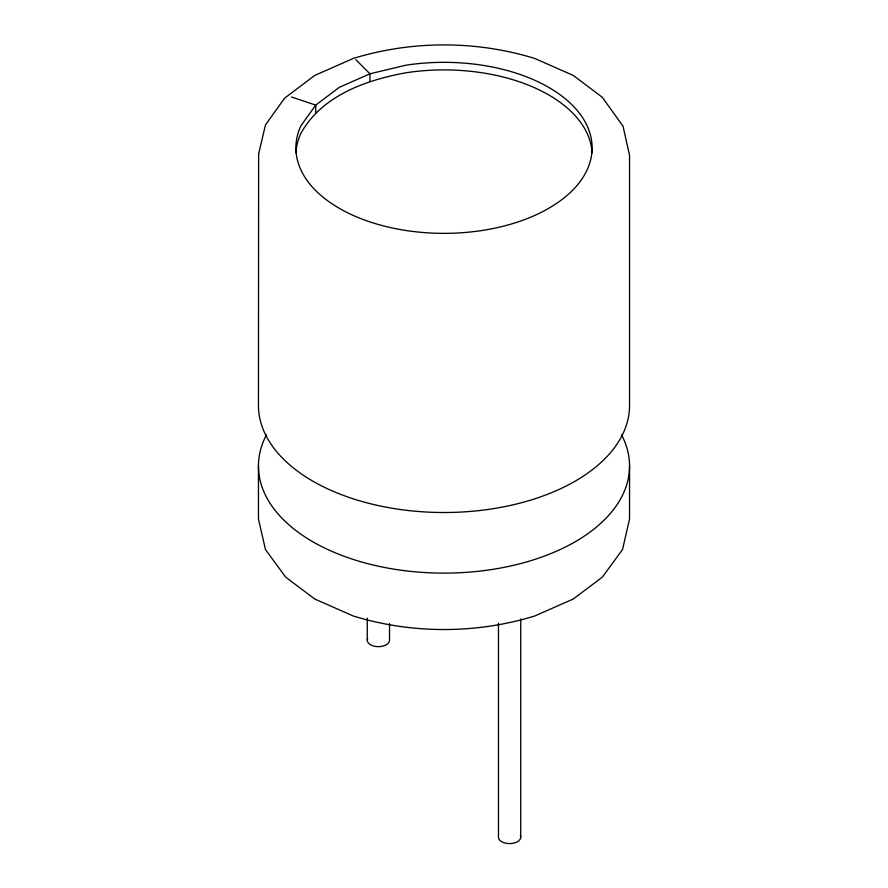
<?xml version="1.0" encoding="UTF-8"?>
<svg xmlns="http://www.w3.org/2000/svg" width="888" height="888" viewBox="0 0 888 888"><rect width="100%" height="100%" fill="white"/><g stroke="black" fill="none" stroke-linecap="round" stroke-linejoin="round"><path stroke-width="1.33" d="M592.052 152.814A148.118 85.514 0 0 0 405.661 72.816C365.59 80.242 321.889 95.638 300.932 133.289A148.118 85.514 0 0 0 295.948 152.814M291.419 96.981L315.728 105.095L339.26 87.379L369.941 73.793L405.661 65.246A148.118 85.514 0 0 1 591.552 140.393A148.118 85.514 0 0 1 431.091 233.033A148.118 85.514 0 0 1 300.932 125.719L315.728 105.095L315.728 112.665M355.899 59.751L369.941 73.793L369.941 81.363M629.548 466L629.548 519.025L622.532 549.539L602.319 577.156L573.26 599.012L534.698 616.017C475.857 634.043 412.143 634.043 353.302 616.017L314.741 599.012L285.681 577.156L265.468 549.539L258.452 519.025L258.452 466M520.734 619.025L520.734 837.173M498.468 623.165L498.468 837.173A11.133 6.427 0 0 0 511.055 843.545A11.133 6.427 0 0 0 520.357 835.508M389.532 623.62L389.532 640.226A11.133 6.427 0 0 1 376.945 646.597A11.133 6.427 0 0 1 367.643 638.561M367.266 618.092L367.266 640.226M621.5 434.776A185.548 107.126 0 0 1 444 573.126A185.548 107.126 0 0 1 266.5 434.776M258.63 153.946L258.452 405.394A185.548 107.126 0 0 0 444 512.52A185.548 107.126 0 0 0 629.548 405.394L629.548 155.422L623.054 126.24L602.319 97.292L573.26 75.436L534.698 58.43C475.857 40.404 412.143 40.404 353.302 58.43L314.741 75.436L284.682 98.102L265.468 124.908L258.63 153.946"/></g></svg>
